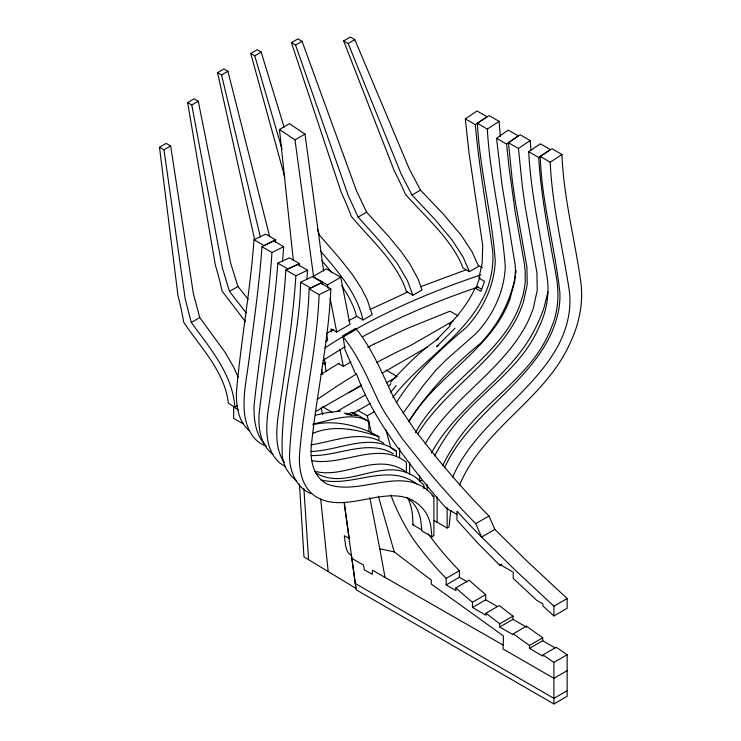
<?xml version="1.0" encoding="UTF-8"?>
<svg xmlns="http://www.w3.org/2000/svg" width="741" height="741" viewBox="0 0 741 741"><rect width="100%" height="100%" fill="white"/><g stroke="black" fill="none" stroke-linecap="round" stroke-linejoin="round"><path stroke-width="1.11" d="M406.902 497.359L412.441 502.231L415.201 505.853A76.925 44.414 -60 0 1 420.647 519.432L421.981 531.019L431.984 536.799L433.902 535.632L433.902 496.766C405.966 461.8 361.238 497.22 327.031 484.03C313.684 477.213 310.127 460.883 311.22 447.119C316.305 394.221 328.698 342.12 330.829 288.87L320.825 283.099L309.108 288.907C307.506 345.093 291.667 399.807 289.518 455.835C289.444 470.905 296.187 487.495 310.859 493.636M330.829 288.87L319.112 294.677C317.102 348.492 303.81 401.02 299.512 454.548C298.78 469.34 301.726 486.189 314.323 495.618C347.881 518.83 397.296 473.814 425.204 511.633A76.925 44.414 -60 0 1 430.651 525.202L431.984 536.799M322.178 284.655L322.344 282.386L312.35 276.615L300.633 282.247C299.642 340.582 280.061 397.861 282.265 455.965A71.729 41.413 -60 0 0 286.424 469.21L291.398 476.315L296.354 480.677M282.525 261.573L283.683 246.679L273.679 240.908L261.962 246.716C259.313 285.174 253.718 323.345 248.772 361.562C246.577 378.595 242.715 395.768 244.493 413.033C245.855 426.538 252.394 441.71 266.371 446.054M283.683 246.679L271.956 252.486C268.659 303.93 259.267 354.754 254.061 405.975C253.7 419.406 255.534 434.309 265.019 444.581M306.839 279.422L307.589 270.215L297.586 264.435L285.887 270.002C282.747 317.991 274.744 365.433 267.788 412.959C266.325 426.297 265.611 440.636 271.956 452.927A85.78 49.527 -60 0 0 280.117 463.236L285.294 466.561M307.589 270.215L295.881 275.772C292.751 323.761 284.739 371.204 277.792 418.73C276.328 432.068 275.606 446.415 281.95 458.707A85.78 49.527 -60 0 0 284.211 462.486M275.522 242.122L275.708 239.88L265.704 234.1L253.996 239.76C250.338 291.093 240.732 341.814 236.37 393.045C236.268 406.346 238.407 421.601 249.208 430.651M299.262 265.889L299.475 263.639L289.472 257.859L277.792 263.129C274.216 313.665 264.824 363.516 259.118 413.784C258.387 425.593 259.554 438.301 266.806 448.101A86.678 50.045 -60 0 0 272.614 454.113M515.736 273.494L516.144 270.502M547.923 291.973L544.089 307.358A85.78 49.527 -60 0 1 535.928 327.087C511.633 377.391 457.614 404.336 431.41 453.084M515.403 275.495C510.734 300.976 498.258 324.993 480.224 343.574C452.779 366.035 427.918 391.396 408.902 421.564M479.918 277.254L476.565 286.332L481.567 289.222M459.531 485.133C483.28 428.057 545.07 399.473 570.005 343.259C578.804 324.929 583.287 304.394 581.074 284.062C575.257 240.797 563.614 198.31 561.937 154.48L551.943 148.709L540.217 156.434C541.699 202.312 554.889 246.651 559.826 292.037C560.807 309.053 555.537 325.753 547.682 340.665C521.118 389.21 467.877 416.84 444.443 467.849M477.982 286.387L475.12 288.036C468.942 301.819 459.439 313.786 449.315 324.882L451.176 323.808M452.51 477.399C475.426 424.38 530.269 396.055 557.677 346.436C566.791 329.55 571.848 310.164 569.329 290.935C562.836 248.059 552.073 205.72 550.22 162.205L540.217 156.434M442.673 465.533L443.646 463.542A121.487 70.145 -60 0 1 457.382 440.571C485.327 399.871 533.631 375.085 551.545 327.161C558.269 311.609 559.205 294.223 556.5 277.653C549.442 237.778 541.087 198.004 538.698 157.481L528.694 151.701L540.402 143.819L550.406 149.589L538.698 157.481M425.177 443.998C451.167 398.501 500.536 371.982 525.702 325.92A69.543 40.153 -60 0 0 533.474 307.589L537.244 290.268L536.901 272.586L525.165 206.554L522.257 185.722L518.45 148.469L508.456 142.698L520.154 134.751L530.158 140.521L531.019 150.266M415.479 432.661C438.2 391.563 480.844 367.462 507.289 329.402A70.376 40.625 -60 0 0 519.774 305.357L523.517 293.251L525.23 282.46L525.165 270.622L524.332 263.472L515.115 211.491L509.021 167.142L506.566 144.069L496.563 138.298L508.243 130.073L518.246 135.853L506.566 144.069M417.776 433.874C444.368 390.915 491.348 364.748 515.708 320.149A69.543 40.153 -60 0 0 523.47 301.819L527.24 284.488L526.897 266.816L515.162 200.774L512.253 179.943L508.456 142.698M408.893 421.305C432.022 383.208 472.193 360.043 497.294 323.632A70.376 40.625 -60 0 0 509.771 299.586L514.625 281.895L515.43 271.113L515.162 264.843L501.916 184.139L496.563 138.298M403.03 413.145L423.889 384.774L435.847 370.241L446.184 359.83L475.759 333.737A66.421 38.347 -60 0 0 487.782 318.713C498.026 303.31 504.584 285.248 505.269 266.677C501.963 220.605 489.745 175.376 487.356 129.082L477.361 123.312L489.079 115.587L499.082 121.357L500.351 136.307M396.315 402.752C414.627 373.492 439.608 349.984 465.756 327.967A66.421 38.347 -60 0 0 477.778 312.943C488.023 297.539 494.59 279.477 495.266 260.906C491.959 214.834 479.751 169.606 477.361 123.312M392.786 397.509C421.333 360.145 466.478 335.979 486.003 291.759C491.2 278.977 493.765 265.056 492.709 251.264C486.865 209.082 478.973 167.105 475.324 124.627L465.329 118.856L477.037 110.993L487.041 116.763L475.324 124.627M390.479 392.471L396.222 385.524M388.914 385.996L390.998 383.588M390.498 382.217C405.253 366.943 420.008 350.826 437.848 339.295M450.259 325.744L436.597 339.721L438.552 338.6M455.039 328.18L436.671 346.584L438.644 345.445M518.45 148.469L530.158 140.521M487.356 129.082L499.082 121.357M550.22 162.205L561.937 154.48M324.993 347.844C373.307 316.453 426.418 293.047 480.983 274.883M323.113 360.321L345.26 346.556M326.411 333.645L333.274 329.523M254.413 238.556L217.539 72.664L223.939 68.969L227.95 71.275L269.668 236.629M284.776 177.136L250.754 53.482L257.155 49.786L261.165 52.102L284.09 127.1M217.539 72.664L221.55 74.98L227.95 71.275M250.754 53.482L254.756 55.797L261.165 52.102M245.493 321.761L222.05 291.009A196.782 124.757 65.4 0 0 215.344 265.158L187.621 102.564L194.114 98.822L198.273 101.221L230.673 263.194L237.972 286.48L248.078 299.29M291.408 42.645L297.891 38.903L302.059 41.301L356.402 190.604L366.628 212.195L388.905 236.685L401.085 251.449L409.921 263.981L418.322 279.524L422.046 289.935L412.867 295.233L406.355 291.472A49.036 25.703 55.8 0 0 402.437 281.395C390.211 256.33 368.935 237.5 351.299 216.391A196.374 102.934 55.8 0 0 341.268 192.456L291.408 42.645L295.566 45.053L348.15 195.374L358.135 217.104L380.272 241.723L397.037 263.055L407.328 280.45L412.867 295.233M187.621 102.564L191.78 104.972L198.273 101.221M295.566 45.053L302.059 41.301M237.592 405.475L234.832 407.068L228.321 403.308A49.758 33.002 68.8 0 0 226.255 392.082C218.715 365.322 198.773 344.806 183.675 322.224A199.014 132.009 68.8 0 0 177.997 295.761L159.472 147.246L166.151 143.384L170.662 145.986L193.392 293.769L199.774 317.583L224.829 351.984L233.341 366.536L238.204 377.28M343.648 40.912L350.336 37.05L354.837 39.653L409.365 169.078L420.499 190.141L443.433 214.223L461.032 235.036L472.156 251.949L478.584 266.343L469.405 271.641L462.893 267.881A49.573 24.101 53.2 0 0 458.503 258.016C445.165 233.461 423.602 214.964 405.355 194.235A198.338 96.413 53.2 0 0 394.286 170.893L343.648 40.912L348.159 43.506L401.103 173.848L412.005 195.05L434.791 219.243L452.214 240.167L463.162 257.183L469.405 271.641M159.472 147.246L163.974 149.849L170.662 145.986M348.159 43.506L354.837 39.653M293.325 260.471L279.477 129.471L289.481 123.701L304.977 134.102L323.604 271.113M279.477 129.471L294.983 139.873L304.977 134.102M246.29 313.054L229.478 291.38L237.972 286.48M358.135 217.104L366.628 212.195M234.832 407.068C232.609 374.168 209.823 347.964 191.28 322.483L199.774 317.583M412.005 195.05L420.499 190.141M340.73 277.245L326.235 268.872L312.98 276.523L327.476 284.896L340.73 277.245L349.974 324.373L336.72 332.024L330.968 328.847L331.681 331.949M325.892 341.397L327.726 340.341L326.596 334.849M341.684 285.591L348.057 295.659L353.068 305.885A48.758 27.482 58.8 0 1 356.495 316.212L363.007 319.973L372.186 314.675L367.193 299.614L361.284 288.101L352.92 275.291L341.231 260.248L319.63 235.286L317.352 228.932M342.398 336.09L355.634 328.346M338.535 363.599L343.342 366.378L350.919 362.006M317.185 399.436L332.061 389.46A609.139 351.688 0 0 1 356.375 374.085M453.427 320.77L411.023 345.25L398.241 351.382A609.139 351.688 0 0 0 376.604 362.581M315.305 411.774L361.58 385.061M382.254 373.121L427.548 346.973M348.733 392.869L361.034 385.765M336.738 411.524L365.517 394.916M386.357 382.884L396.278 377.15M348.816 414.08L351.725 412.404L355.032 413.608L368.888 421.509L368.888 431.281M352.614 413.617L370.481 403.308M357.477 410.153L367.286 415.803L374.863 411.431M488.967 516.014A584.214 337.294 60 0 1 437.07 458.179L415.581 431.132L398.658 405.901A144.819 83.613 60 0 1 392.23 394.49C381.596 372.158 372.13 348.65 356.412 329.245A491.802 383.088 31.4 0 0 343.157 336.896C358.885 356.301 368.342 379.809 378.984 402.141A144.819 83.613 60 0 0 385.403 413.552L402.326 438.783L423.824 465.82A584.214 337.294 60 0 0 475.722 523.665L488.967 516.014L494.858 529.407L527.601 561.687L567.161 598.552L567.161 608.305L553.907 615.956L542.958 605.99L542.958 603.943L536.827 600.395L513.235 578.397L513.235 572.182L499.74 564.392L499.74 565.263L501.629 564.17M494.858 529.407L481.613 537.058A368.583 212.797 60 0 1 457.03 511.086L456.901 520.025L477.593 542.921L499.74 565.263M455.9 587.835A314.258 181.434 60 0 0 472.462 602.257L472.462 607.472L485.716 599.821L485.716 594.606A314.258 181.434 60 0 1 469.155 580.184L455.9 587.835L455.9 590.568L446.147 584.936L446.147 578.36L459.401 570.709A209.87 121.172 60 0 1 428.196 533.807M446.147 584.936L459.401 577.285L467.2 581.796M472.462 602.257L485.716 594.606M485.966 613.196L499.212 605.545L512.985 616.142L512.985 619.356L526.49 627.145L526.49 626.164L513.235 633.814L513.235 634.796L499.74 627.006L499.74 623.792L485.966 613.196L485.966 615.271L472.462 607.472M499.74 623.792L512.985 616.142M499.74 627.006L512.985 619.356M553.907 615.956L553.907 606.203L567.161 598.552M344.083 502.231L356.152 589.78L553.907 703.95L567.161 696.299L567.161 654.748L556.213 647.236L542.958 654.887L542.958 656.193L529.463 648.394L529.463 645.457L542.708 637.806L526.49 626.164M529.463 648.394L542.708 640.743L555.25 647.986M553.907 703.95L553.907 662.398L567.161 654.748M567.161 670.688L553.907 678.339L503.046 648.977L503.472 635.945L431.216 584.01L431.41 580.212L394.258 551.897L379.781 548.775L369.87 497.841M567.161 690.714L553.907 698.365L355.282 583.445M348.854 320.621L356.588 316.426M437.153 522.21L447.147 527.981L449.065 526.934L450.398 513.8A76.925 44.414 -60 0 1 451.019 510.53M362.414 336.822C398.991 316.916 437.542 300.809 476.963 287.48M407.828 498.322C411.94 506.464 413.061 515.745 412.811 524.767L413.895 524.193M369.787 309.608L407.698 292.047M373.918 344.157L406.151 328.902L450 311.174L458.021 315.805M275.708 239.88L264 245.53L253.996 239.76M322.344 282.386L310.636 288.017L300.633 282.247M299.475 263.639L287.795 268.9L277.792 263.129M420.286 286.804L465.969 269.872M312.415 433.587C333.876 424.13 357.634 429.669 378.892 436.681L378.892 439.635M312.758 424.704C334.951 419.462 359.459 425.575 378.892 436.681M421.805 480.464L419.647 481.076L419.647 475.333M313.1 423.908C330.903 420.666 351.688 411.209 368.888 421.509M315.703 415.136L326.151 412.802L340.536 411.07M310.785 444.869C334.395 441.451 361.515 428.956 383.857 443.313M311.09 451.445C338.943 450.908 371.213 431.392 396.398 451.158L396.398 455.78M311.303 455.558C338.267 456.4 367.971 438.653 393.286 453.798M346.26 414.376L357.449 415.71L351.725 412.404M344.157 413.117L348.844 413.774L351.595 415.368M312.091 460.735C343.055 466.311 378.91 440.45 406.392 462.301L406.392 472.638M314.638 471.257C341.231 478.269 367.11 458.309 393.656 465.811A121.487 70.145 -60 0 1 406.633 472.332M321.048 479.973C352.54 487.745 387.876 462.069 416.803 484.058M322.78 363.099L325.521 364.516L325.206 362.238M351.827 558.371L363.451 565.031L364.294 569.866L372.315 574.303L372.417 570.172L503.167 645.124M478.705 265.676L482.428 267.825M475.12 288.036L480.853 291.343L484.568 281.395L478.843 278.088L482.122 263.583L482.706 245.493L469.007 152.887L465.329 118.856M261.962 246.716L271.956 252.486M285.887 270.002L295.881 275.772M309.108 288.907L319.112 294.677M386.033 370.092L397.269 376.576M322.53 406.753L331.894 412.163M391.396 448.268L396.398 451.158M431.901 495.609L433.902 496.766M456.975 514.411L446.147 508.159A456.595 263.62 60 0 1 404.836 457.151C385.45 431.595 367.573 404.188 356.532 373.992L355.291 373.269L344.991 349.835L343.157 336.896M434.152 520.59L437.153 522.322L437.153 497.026M238.343 409.829L233.684 407.133L233.684 418.396L243.011 423.778M412.811 524.767L421.814 529.963M485.716 599.821L497.285 606.499M315.62 472.814C343.426 489.773 374.427 463.005 403.66 471.582A121.487 70.145 -60 0 1 417.396 478.695M542.958 654.887L553.907 662.398M529.463 645.457L513.235 633.814M553.907 606.203L514.347 569.338L481.613 537.058L475.722 523.665M417.396 478.695L423.898 485.133L423.898 488.588M320.445 250.986C337.933 271.493 356.958 292.945 363.007 319.973M321.955 260.73L332.098 272.873M254.756 55.797L282.015 149.052M378.364 496.257L394.258 551.897M229.478 291.38L222.411 267.964L191.78 104.972M221.55 74.98L260.341 236.898M321.14 407.828L322.604 414.302M339.98 349.539L343.342 366.378M327.476 284.896L328.143 288.258M330.115 298.364L336.72 332.024M191.28 322.483L185.13 298.54L163.974 149.849M379.781 548.775L385.051 577.415M324.354 359.015L326.086 371.621M294.983 139.873L313.61 276.884M344.296 502.611L349.168 538.475L344.296 535.687L345.612 545.885L347.316 551.174A6.298 3.64 60 0 0 348.066 552.415A5.65 3.26 60 0 0 348.724 553.258L351.493 555.602L355.958 588.382L303.967 556.908L299.457 484.188M320.714 499.091L328.207 571.589M528.694 151.701C530.899 194.883 541.189 236.981 547.432 279.598C549.387 296.113 546.08 312.906 538.753 327.763C519.321 372.139 473.907 395.74 447.388 434.791A121.487 70.145 -60 0 0 434.606 455.928M303.875 488.347L308.58 559.705M542.708 637.806L542.708 640.743M459.401 570.709L459.401 577.285M447.147 507.409L447.147 527.981M427.149 484.355L427.149 490.107M409.643 462.662L409.643 474.685M399.649 448.129L399.649 457.364M321.038 374.464A609.472 351.873 0 0 1 339.026 363.303M367.712 347.334A609.472 351.873 0 0 1 373.918 344.148M371.658 433.494A569.347 328.717 60 0 1 367.286 415.803M390.803 494.988A129.24 74.619 60 0 0 413.682 539.726A209.87 121.172 60 0 0 446.147 578.36M390.627 446.758A569.347 328.717 60 0 1 386.005 430.021M321.761 369.833A38.087 21.989 60 0 0 322.011 371.306L322.548 373.705A18.553 10.717 60 0 0 322.77 374.501"/></g></svg>
